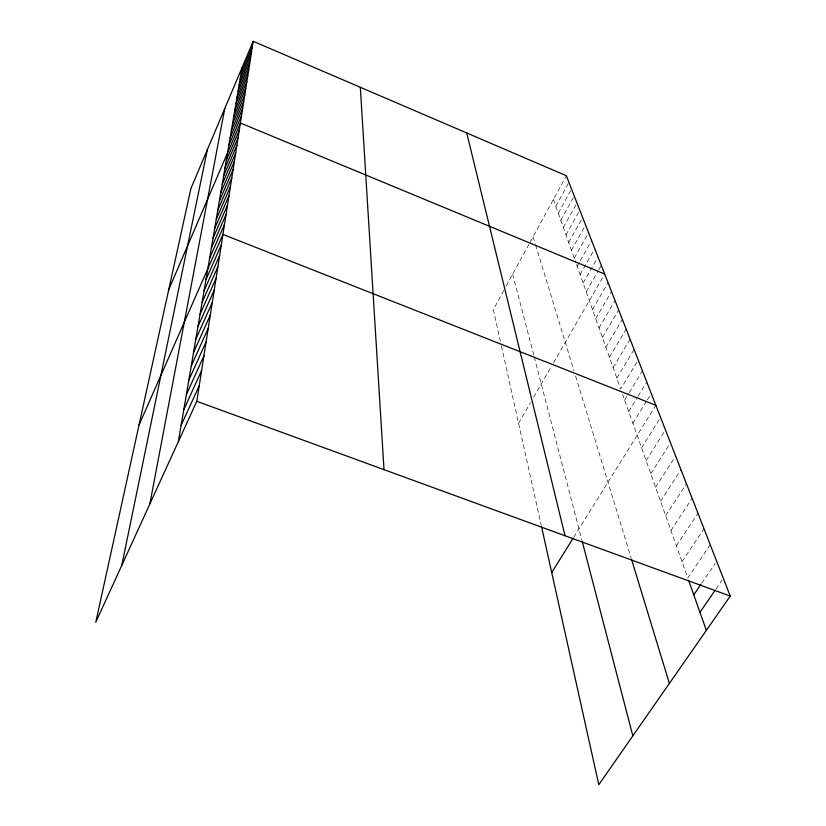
<?xml version="1.0" encoding="UTF-8"?>
<svg xmlns="http://www.w3.org/2000/svg" width="826" height="826" viewBox="0 0 826 826"><rect width="100%" height="100%" fill="white"/><g stroke="black" fill="none" stroke-linecap="round" stroke-linejoin="round"><path stroke-width="0.62" stroke-dasharray="4.13 3.1" d="M503.839 290.339L493.349 309.574L500.37 341.221M506.183 286.044L529.662 242.999M530.23 241.956L566.357 175.731M555.826 206.242L568.928 182.319M558.293 213.18L571.551 189.051M560.802 220.263L574.235 195.927M563.373 227.501L576.971 202.959M566.006 234.904L579.78 210.145M568.691 242.472L582.64 217.496M571.437 250.216L585.572 225.023M574.246 258.135L588.577 232.715M577.126 266.251L579.656 261.78M580.286 260.665L591.653 240.593M580.069 274.542L594.792 248.657M583.084 283.039L598.014 256.917M586.181 291.743L598.158 270.876M598.788 269.772L601.318 265.383M518.583 423.284L530.478 402.665M533.627 397.203L551.045 367.023M553.513 362.748L604.694 274.056M592.49 309.523L608.06 282.678M595.711 318.609L611.498 291.516M599.015 327.912L615.029 300.571M602.402 337.442L618.653 309.853M605.871 347.219L622.37 319.373M609.433 357.255L626.17 329.14M613.078 367.539L630.083 339.166M616.826 378.101L634.089 349.46M636.918 362.17L620.677 388.943L576.3 263.928M624.632 400.073L628.586 393.589M629.247 392.505L642.442 370.884M628.689 411.513L637.404 397.316M638.075 396.232L646.799 382.035M632.861 423.273L646.665 400.951M647.326 399.887L651.27 393.506M573.709 537.261L655.865 405.298M641.565 447.785L660.593 417.429M646.108 460.578L665.467 429.923M650.785 473.742L670.485 442.788M655.596 487.309L675.647 456.035M660.552 501.279L680.975 469.695M665.663 515.672L686.458 483.768M670.929 530.519L692.126 498.295M676.37 545.841L697.97 513.287M681.987 561.649L704 528.764M710.236 544.757L687.779 577.983L622.659 394.508M701.646 583.321L715.254 563.384M716.039 588.99L721.893 580.502M553.42 199.458L575.898 262.771M533.09 236.711L535.258 243.804M535.63 245.012L573.956 370.668M575.639 376.181L631.24 558.407M512.678 274.139L533.906 355.717M534.205 356.873L582.413 542.124M501.423 345.98L541.175 525.088"/><path stroke-width="1.24" d="M253.19 41.3L190.92 188.524L95.754 622.298L196.805 401.291L253.19 41.3L566.357 175.731L730.246 596.083L598.798 784.7L541.453 526.317M178.344 441.683L242.132 67.443M149.836 504.025L224.786 108.464M121.783 565.376L207.378 149.62M241.161 73.122L252.343 46.731M240.17 78.935L251.465 52.275M239.158 84.871L250.577 57.965M238.125 90.953L249.669 63.778M237.062 97.169L248.74 69.735M235.978 103.549L247.779 75.827M234.863 110.075L246.798 82.073M233.727 116.755L245.797 88.475M232.56 123.611L244.775 95.042M231.363 130.632L243.722 101.763M230.134 137.828L242.637 108.66M228.874 145.221L241.533 115.743M168.741 289.637L240.387 123.012L604.694 274.056M226.293 160.347L239.261 130.25M224.971 168.091L238.094 137.674M223.619 176.041L236.897 145.304M222.225 184.208L235.678 153.13M220.8 192.582L234.419 161.173M219.334 201.193L233.118 169.444M217.827 210.041L231.786 177.941M216.278 219.148L230.423 186.686M214.677 228.503L229.008 195.679M213.036 238.136L227.563 204.941M211.342 248.048L226.066 214.471M209.608 258.259L224.527 224.29M139.047 424.946L222.948 234.419L655.865 405.298M205.963 279.622L221.306 244.857M204.063 290.804L219.623 255.626M202.091 302.347L217.878 266.736M200.068 314.252L216.082 278.217M197.961 326.559L214.223 290.071M195.803 339.269L212.313 302.337M193.563 352.413L210.32 315.016M191.24 366.001L208.266 328.139M188.844 380.074L206.139 341.727M186.356 394.652L203.929 355.81M183.785 409.758L201.647 370.409M181.111 425.421L199.273 385.566M551.716 572.583L573.058 538.315M693.768 594.854L700.933 584.364M699.963 612.303L715.306 590.043M196.805 401.291L730.246 596.083M688.636 580.399L706.364 630.352M631.58 559.553L669.38 683.422M582.413 542.124L632.83 735.863M466.731 132.965L565.025 535.754M360.322 87.288L384.007 469.653"/></g></svg>
